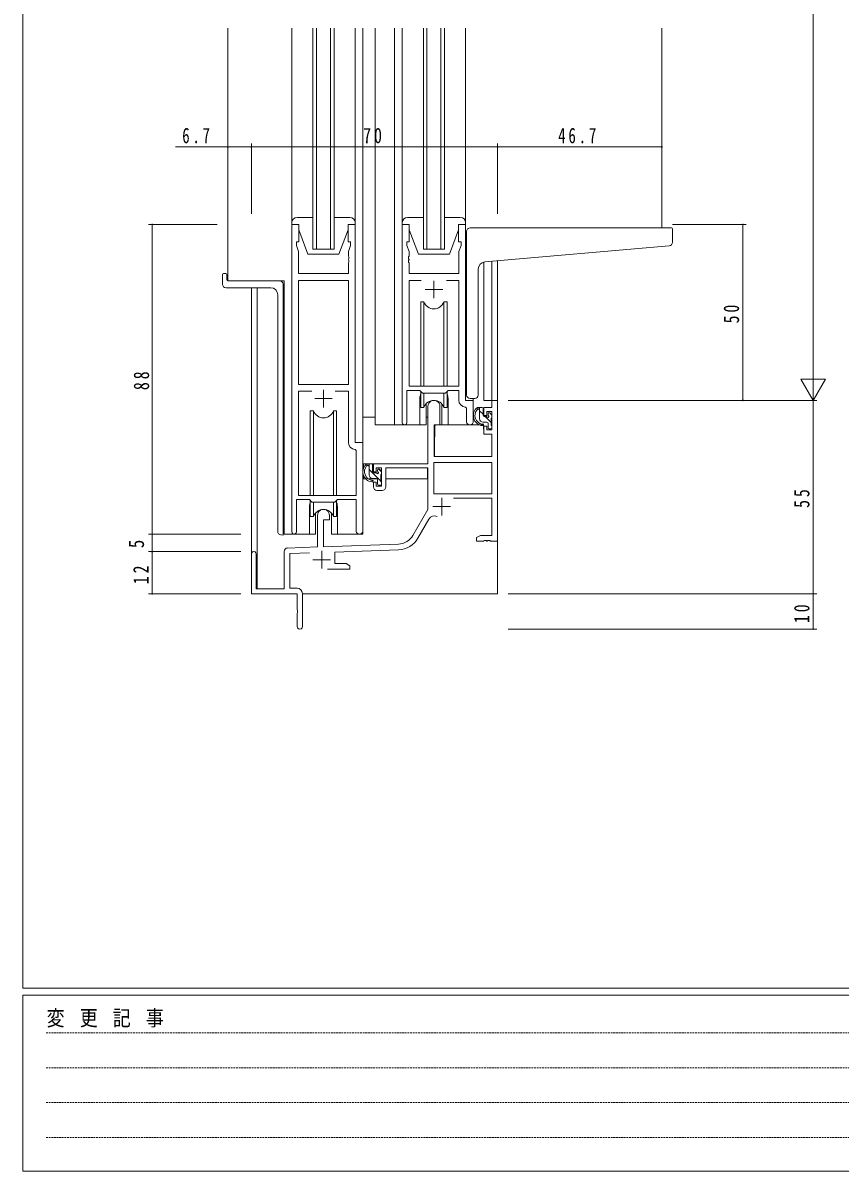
# Model space of a CAD drawing. Units: millimetres, scale not verified. Extents: x -567 to 567, y -403 to 403.
# Drawn here: x -562.7 to -330.5, y -403 to -76.7 of the extents above; entities that cross this region are included whole.
import ezdxf
from ezdxf.enums import TextEntityAlignment as Align

# ---------------------------------------------------------------- set-up
doc = ezdxf.new("R2010")
doc.units = ezdxf.units.MM
doc.header["$LTSCALE"] = 2
doc.linetypes.add('USER1', pattern=[0.375, 0.25, -0.125])
for name, color, linetype, lineweight in [('0-1_YKK_ZWAK', 7, 'Continuous', 18), ('0-3_YKK_11', 7, 'Continuous', 18), ('0-4_YKK_12', 2, 'Continuous', 18), ('0-5_YKK_13', 4, 'Continuous', 18), ('0-7_YKK_D', 6, 'Continuous', 18)]:
    doc.layers.add(name, color=color, linetype=linetype, lineweight=lineweight)
doc.styles.add('ＭＳ ゴシック', font='')
doc.styles.get('ＭＳ ゴシック').set_extended_font_data('MS Gothic')

msp = doc.modelspace()

# ---------------------------------------------------------------- linework, layer by layer
at = {"layer": '0-1_YKK_ZWAK'}
for p, q in [((-562.726, -351), (-562.726, 399)), ((537.274, -351), (-562.726, -351)), ((-562.726, -403), (-562.726, -353)), ((483.274, -353), (-562.726, -353)), ((-562.726, -403), (483.274, -403))]:
    msp.add_line(p, q, dxfattribs=at)
at = {"layer": '0-1_YKK_ZWAK', "linetype": 'USER1'}
for p, q in [((-556.157, -363.732), (-201.596, -363.732)), ((-556.157, -373.63), (-201.596, -373.63)), ((-556.157, -383.528), (-201.596, -383.528)), ((-556.157, -393.426), (-201.596, -393.426))]:
    msp.add_line(p, q, dxfattribs=at)
at = {"layer": '0-3_YKK_11'}
for p, q in [((-484.302, -133.967), (-486.302, -133.967)), ((-486.302, -133.967), (-486.302, -221.317)), ((-484.302, -138.967), (-484.302, -133.967)), ((-470.302, -133.967), (-470.302, -138.967)), ((-468.302, -133.967), (-470.302, -133.967)), ((-468.302, -195.967), (-468.302, -133.967)), ((-452.902, -133.967), (-454.902, -133.967)), ((-454.902, -133.967), (-454.902, -190.317)), ((-452.902, -138.967), (-452.902, -133.967)), ((-438.902, -133.967), (-438.902, -138.967)), ((-436.902, -133.967), (-438.902, -133.967)), ((-436.902, -183.967), (-436.902, -133.967)), ((-485.002, -138.967), (-484.302, -138.967)), ((-485.002, -139.967), (-485.002, -138.967)), ((-484.372, -141.698), (-485.002, -139.967)), ((-470.302, -138.967), (-469.602, -138.967)), ((-469.602, -139.967), (-470.232, -141.698)), ((-469.602, -138.967), (-469.602, -139.967)), ((-453.602, -138.967), (-452.902, -138.967)), ((-453.602, -139.967), (-453.602, -138.967)), ((-452.972, -141.698), (-453.602, -139.967)), ((-438.902, -138.967), (-438.202, -138.967)), ((-438.202, -139.967), (-438.832, -141.698)), ((-438.202, -138.967), (-438.202, -139.967)), ((-484.372, -147.967), (-484.372, -141.698)), ((-470.232, -141.698), (-470.232, -143.008)), ((-470.232, -143.008), (-470.112, -143.192)), ((-470.112, -143.192), (-470.112, -143.742)), ((-453.092, -143.192), (-452.972, -143.008)), ((-453.092, -143.742), (-453.092, -143.192)), ((-452.972, -143.008), (-452.972, -141.698)), ((-438.832, -141.698), (-438.832, -147.967)), ((-470.112, -143.742), (-470.232, -143.925)), ((-470.232, -143.925), (-470.232, -144.008)), ((-470.232, -144.008), (-470.112, -144.192)), ((-470.112, -144.742), (-470.232, -144.925)), ((-470.232, -144.925), (-470.232, -147.967)), ((-470.112, -144.192), (-470.112, -144.742)), ((-452.972, -143.925), (-453.092, -143.742)), ((-453.092, -144.192), (-452.972, -144.008)), ((-453.092, -144.742), (-453.092, -144.192)), ((-452.972, -144.925), (-453.092, -144.742)), ((-452.972, -144.008), (-452.972, -143.925)), ((-452.972, -147.967), (-452.972, -144.925)), ((-470.232, -147.967), (-484.372, -147.967)), ((-484.372, -149.897), (-484.372, -179.467)), ((-470.232, -149.897), (-484.372, -149.897)), ((-484.372, -149.897), (-484.372, -179.467)), ((-470.232, -179.467), (-470.232, -149.897)), ((-438.832, -147.967), (-452.972, -147.967)), ((-449.489, -149.897), (-452.972, -149.897)), ((-452.972, -149.897), (-452.972, -179.967)), ((-449.489, -149.897), (-452.972, -149.897)), ((-445.902, -149.967), (-445.902, -154.967)), ((-438.832, -149.897), (-442.315, -149.897)), ((-438.832, -179.967), (-438.832, -149.897)), ((-448.402, -152.467), (-443.402, -152.467)), ((-484.372, -179.467), (-470.232, -179.467)), ((-480.652, -181.397), (-484.372, -181.397)), ((-484.372, -181.397), (-484.372, -210.967)), ((-480.652, -181.397), (-484.372, -181.397)), ((-477.302, -180.967), (-477.302, -185.967)), ((-470.232, -181.397), (-473.951, -181.397)), ((-470.232, -195.897), (-470.232, -181.397)), ((-453.602, -181.167), (-449.902, -181.167)), ((-453.602, -190.317), (-453.602, -181.167)), ((-452.972, -179.967), (-438.832, -179.967)), ((-449.902, -181.167), (-449.172, -181.897)), ((-449.172, -181.897), (-442.632, -181.897)), ((-442.632, -181.897), (-441.902, -181.167)), ((-441.902, -181.167), (-438.832, -181.167)), ((-438.832, -181.167), (-438.832, -183.897)), ((-479.802, -183.467), (-474.802, -183.467)), ((-447.602, -201.967), (-447.602, -185.667)), ((-444.202, -185.667), (-444.202, -190.967)), ((-436.919, -185.895), (-436.632, -186.195)), ((-434.702, -183.967), (-436.902, -183.967)), ((-434.702, -190.002), (-434.702, -183.967)), ((-431.702, -185.967), (-429.432, -185.967)), ((-431.702, -188.267), (-431.702, -185.967)), ((-429.432, -183.967), (-427.802, -183.967)), ((-429.432, -185.967), (-429.432, -183.967)), ((-427.802, -183.967), (-427.802, -223.967)), ((-436.632, -186.195), (-436.632, -190.002)), ((-430.902, -188.267), (-431.702, -188.267)), ((-430.902, -187.167), (-430.902, -188.267)), ((-429.432, -187.167), (-430.902, -187.167)), ((-429.432, -192.367), (-429.432, -187.167)), ((-445.802, -190.967), (-445.802, -199.967)), ((-444.202, -190.967), (-445.802, -190.967)), ((-431.702, -191.267), (-430.902, -191.267)), ((-431.702, -193.567), (-431.702, -191.267)), ((-430.902, -191.267), (-430.902, -192.367)), ((-430.902, -192.367), (-429.432, -192.367)), ((-429.432, -193.567), (-431.702, -193.567)), ((-429.432, -199.967), (-429.432, -193.567)), ((-468.032, -198.195), (-468.319, -197.895)), ((-466.102, -195.967), (-468.302, -195.967)), ((-468.032, -210.967), (-468.032, -198.195)), ((-466.102, -221.002), (-466.102, -195.967)), ((-463.102, -201.967), (-447.602, -201.967)), ((-463.102, -204.267), (-463.102, -201.967)), ((-429.432, -201.597), (-445.972, -201.597)), ((-445.972, -201.597), (-445.972, -210.567)), ((-429.432, -201.597), (-445.972, -201.597)), ((-445.802, -199.967), (-429.432, -199.967)), ((-429.432, -210.567), (-429.432, -201.597)), ((-462.302, -204.267), (-463.102, -204.267)), ((-462.302, -203.167), (-462.302, -204.267)), ((-460.802, -203.167), (-462.302, -203.167)), ((-460.802, -208.367), (-460.802, -203.167)), ((-459.602, -203.167), (-459.602, -208.567)), ((-447.602, -203.167), (-459.602, -203.167)), ((-447.602, -214.967), (-447.602, -203.167)), ((-463.102, -207.267), (-462.302, -207.267)), ((-463.102, -208.567), (-463.102, -207.267)), ((-462.302, -207.267), (-462.302, -208.367)), ((-462.302, -208.367), (-460.802, -208.367)), ((-484.372, -210.967), (-468.032, -210.967)), ((-460.602, -209.567), (-462.102, -209.567)), ((-445.972, -210.567), (-429.432, -210.567)), ((-443.702, -211.667), (-443.702, -216.667)), ((-429.432, -211.767), (-440.303, -211.767)), ((-429.432, -222.337), (-429.432, -211.767)), ((-485.002, -212.167), (-481.302, -212.167)), ((-485.002, -221.317), (-485.002, -212.167)), ((-481.302, -212.167), (-480.572, -212.897)), ((-480.572, -212.897), (-474.032, -212.897)), ((-474.032, -212.897), (-473.302, -212.167)), ((-473.302, -212.167), (-468.032, -212.167)), ((-468.032, -212.167), (-468.032, -221.002)), ((-451.856, -222.335), (-447.602, -214.967)), ((-446.202, -214.167), (-441.202, -214.167)), ((-479.002, -225.635), (-479.002, -216.667)), ((-477.302, -217.967), (-477.302, -225.576)), ((-475.602, -217.967), (-477.302, -217.967)), ((-475.602, -216.667), (-475.602, -217.967)), ((-447.308, -217.718), (-450.444, -223.15)), ((-477.302, -225.576), (-456.012, -224.832)), ((-433.802, -222.967), (-432.711, -222.337)), ((-433.802, -223.967), (-433.802, -222.967)), ((-431.76, -223.967), (-433.802, -223.967)), ((-432.711, -222.337), (-429.432, -222.337)), ((-431.577, -223.847), (-431.76, -223.967)), ((-431.027, -223.847), (-431.577, -223.847)), ((-430.844, -223.967), (-431.027, -223.847)), ((-430.76, -223.967), (-430.844, -223.967)), ((-430.577, -223.847), (-430.76, -223.967)), ((-430.027, -223.847), (-430.577, -223.847)), ((-429.844, -223.967), (-430.027, -223.847)), ((-427.802, -223.967), (-429.844, -223.967)), ((-497.802, -238.967), (-497.802, -227.667)), ((-496.402, -227.667), (-496.402, -237.567)), ((-488.502, -237.567), (-488.502, -226.932)), ((-487.537, -225.933), (-479.002, -225.635)), ((-481.235, -227.344), (-486.872, -227.541)), ((-486.872, -227.541), (-486.872, -237.337)), ((-477.802, -226.767), (-477.802, -231.767)), ((-455.955, -226.461), (-474.102, -227.095)), ((-474.102, -227.095), (-474.102, -230.337)), ((-480.302, -229.267), (-475.302, -229.267)), ((-474.102, -230.337), (-470.893, -230.337)), ((-470.893, -230.337), (-469.802, -230.967)), ((-469.802, -230.967), (-469.802, -231.967)), ((-469.802, -231.967), (-476.152, -231.967)), ((-496.402, -237.567), (-488.502, -237.567)), ((-486.872, -237.337), (-484.802, -237.337)), ((-484.802, -238.967), (-497.802, -238.967)), ((-484.802, -243.508), (-484.802, -238.967)), ((-483.302, -238.837), (-483.302, -248.217)), ((-484.682, -243.692), (-484.802, -243.508)), ((-484.802, -244.425), (-484.682, -244.242)), ((-484.802, -248.217), (-484.802, -244.425)), ((-484.682, -244.242), (-484.682, -243.692))]:
    msp.add_line(p, q, dxfattribs=at)
for centre, radius, start, end in [((-445.902, -185.667), 1.7, 359.99999, 180.00001), ((-436.832, -183.897), 2, 180, 267.50807), ((-454.252, -190.317), 0.65, 179.99999, 0.00001), ((-435.667, -190.002), 0.965, 179.99999, 0.00001), ((-468.232, -195.897), 2, 180, 267.50807), ((-462.102, -208.567), 1, 180.00001, 269.99999), ((-460.602, -208.567), 1, 270.00001, 359.99999), ((-477.302, -216.667), 1.7, 359.99999, 180.00001), ((-445.749, -218.618), 1.8, 65.29866, 149.99999), ((-485.652, -221.317), 0.65, 179.99999, 0.00001), ((-467.067, -221.002), 0.965, 179.99999, 0.00001), ((-456.186, -219.835), 5, 272, 330), ((-456.186, -219.835), 6.63, 272, 330), ((-497.102, -227.667), 0.7, 359.99999, 180.00001), ((-487.502, -226.932), 1, 91.99998, 180), ((-484.802, -238.837), 1.5, 0.00001, 89.99999), ((-484.052, -248.217), 0.75, 179.99999, 0.00001)]:
    msp.add_arc(centre, radius, start, end, dxfattribs=at)
at = {"layer": '0-4_YKK_12'}
for p, q in [((-504.502, -78.217), (-504.502, -149.967)), ((-480.302, -140.967), (-480.302, -78.217)), ((-479.302, -78.217), (-479.302, -140.967)), ((-475.302, -140.967), (-475.302, -78.217)), ((-466.102, -78.217), (-466.102, -221.967)), ((-462.601, -78.217), (-462.601, -190.967)), ((-457.102, -78.217), (-457.102, -190.967)), ((-448.902, -140.967), (-448.902, -78.217)), ((-447.902, -78.217), (-447.902, -140.967)), ((-443.902, -140.967), (-443.902, -78.217)), ((-381.102, -78.217), (-381.102, -134.97)), ((-431.702, -144.672), (-431.702, -183.967)), ((-429.432, -183.967), (-429.432, -144.461)), ((-427.802, -144.318), (-427.802, -183.967)), ((-488.502, -149.967), (-504.502, -149.967)), ((-488.502, -149.967), (-488.502, -221.967)), ((-497.802, -227.667), (-497.802, -151.967)), ((-496.172, -151.967), (-496.172, -237.567)), ((-449.902, -183.467), (-449.902, -190.967)), ((-441.902, -183.467), (-441.902, -190.967)), ((-434.702, -183.467), (-434.702, -184.267)), ((-434.702, -184.267), (-434.702, -183.967)), ((-429.132, -183.967), (-431.702, -183.967)), ((-449.902, -190.967), (-462.601, -190.967)), ((-435.674, -190.967), (-441.902, -190.967)), ((-481.302, -214.467), (-481.302, -221.967)), ((-473.302, -214.467), (-473.302, -221.967)), ((-481.302, -221.967), (-488.502, -221.967)), ((-466.102, -221.967), (-473.302, -221.967)), ((-427.802, -223.467), (-427.802, -238.967)), ((-483.302, -238.967), (-427.802, -238.967))]:
    msp.add_line(p, q, dxfattribs=at)
for points in [[(-474.302, -78.217), (-474.302, -140.967), (-480.302, -140.967)], [(-442.902, -78.217), (-442.902, -140.967), (-448.902, -140.967)]]:
    msp.add_lwpolyline(points, dxfattribs=at)
for centre, start, end in [((-445.902, -183.467), 159.63586, 180), ((-445.902, -183.467), 0, 20.36414), ((-477.302, -214.467), 159.63586, 180), ((-477.302, -214.467), 0, 20.36414)]:
    msp.add_arc(centre, 4, start, end, dxfattribs=at)
at = {"layer": '0-5_YKK_13'}
for p, q in [((-486.302, -78.217), (-486.302, -139.467)), ((-468.302, -78.217), (-468.302, -139.467)), ((-454.902, -78.217), (-454.902, -139.467)), ((-436.902, -78.217), (-436.902, -139.467)), ((-480.302, -131.967), (-484.802, -131.967)), ((-469.802, -131.967), (-474.302, -131.967)), ((-448.902, -131.967), (-453.402, -131.967)), ((-438.402, -131.967), (-442.902, -131.967)), ((-484.302, -135.467), (-481.702, -142.467)), ((-470.302, -135.467), (-472.902, -142.467)), ((-470.302, -135.467), (-470.302, -133.967)), ((-452.902, -135.467), (-450.302, -142.467)), ((-438.902, -135.467), (-441.502, -142.467)), ((-438.902, -135.467), (-438.902, -133.967)), ((-436.602, -144.084), (-436.602, -135.97)), ((-435.602, -134.97), (-381.102, -134.97)), ((-378.402, -134.97), (-381.102, -134.97)), ((-378.102, -139.053), (-378.102, -135.27)), ((-431.476, -144.639), (-379.015, -140.05)), ((-481.702, -142.467), (-472.902, -142.467)), ((-450.302, -142.467), (-441.502, -142.467)), ((-436.602, -144.084), (-436.602, -145.088)), ((-436.602, -182.47), (-436.602, -145.088)), ((-433.302, -182.47), (-433.302, -146.632)), ((-506.002, -148.267), (-506.002, -150.967)), ((-505.702, -147.967), (-505.102, -147.967)), ((-504.802, -148.267), (-504.802, -149.667)), ((-489.803, -149.967), (-504.502, -149.967)), ((-492.301, -151.967), (-505.002, -151.967)), ((-488.803, -222.242), (-488.803, -150.967)), ((-490.301, -153.967), (-490.301, -221.194)), ((-448.73, -155.967), (-449.652, -155.967)), ((-449.652, -155.967), (-449.652, -179.967)), ((-448.73, -179.967), (-448.73, -155.967)), ((-442.152, -155.967), (-443.073, -155.967)), ((-443.073, -179.967), (-443.073, -155.967)), ((-442.152, -179.967), (-442.152, -155.967)), ((-449.652, -181.417), (-449.652, -185.967)), ((-448.73, -185.967), (-448.73, -181.897)), ((-443.073, -185.967), (-443.073, -181.897)), ((-442.152, -185.967), (-442.152, -181.417)), ((-449.652, -185.967), (-448.73, -185.967)), ((-443.073, -185.967), (-442.152, -185.967)), ((-435.602, -183.47), (-434.302, -183.47)), ((-432.232, -185.967), (-433.532, -185.967)), ((-432.932, -189.167), (-432.932, -185.967)), ((-480.13, -186.967), (-481.052, -186.967)), ((-481.052, -186.967), (-481.052, -210.967)), ((-480.13, -210.967), (-480.13, -186.967)), ((-473.552, -186.967), (-474.473, -186.967)), ((-474.473, -210.967), (-474.473, -186.967)), ((-473.552, -210.967), (-473.552, -186.967)), ((-466.097, -201.967), (-466.097, -188.767)), ((-462.601, -188.767), (-466.097, -188.767)), ((-448.152, -188.767), (-447.602, -188.767)), ((-431.932, -187.939), (-432.932, -186.939)), ((-431.932, -188.267), (-431.932, -186.267)), ((-430.993, -188.567), (-431.632, -188.567)), ((-429.632, -190.239), (-431.304, -188.567)), ((-430.532, -187.767), (-430.532, -188.106)), ((-429.52, -188.055), (-430.02, -187.555)), ((-429.632, -191.067), (-429.632, -189.067)), ((-429.432, -188.867), (-429.432, -188.267)), ((-445.678, -191.264), (-445.732, -197.467)), ((-431.8, -190.967), (-445.378, -190.967)), ((-430.832, -190.167), (-431.932, -190.167)), ((-430.532, -190.467), (-430.532, -191.767)), ((-430.232, -192.067), (-429.732, -192.067)), ((-429.432, -191.767), (-429.432, -191.267)), ((-445.697, -193.467), (-445.802, -193.467)), ((-429.432, -197.467), (-429.463, -193.864)), ((-445.802, -198.397), (-445.723, -198.476)), ((-445.732, -197.467), (-445.713, -199.669)), ((-429.451, -199.669), (-429.432, -197.467)), ((-447.902, -201.967), (-466.097, -201.967)), ((-465.897, -201.967), (-465.897, -203.218)), ((-463.632, -201.967), (-464.932, -201.967)), ((-464.332, -205.167), (-464.332, -201.967)), ((-463.332, -204.267), (-463.332, -202.267)), ((-445.413, -199.967), (-429.751, -199.967)), ((-465.897, -205.357), (-465.897, -206.267)), ((-461.032, -206.923), (-464.332, -203.623)), ((-462.393, -204.567), (-463.032, -204.567)), ((-461.932, -203.767), (-461.932, -204.106)), ((-460.832, -204.294), (-461.658, -203.468)), ((-460.92, -204.055), (-461.42, -203.555)), ((-461.032, -207.067), (-461.032, -205.067)), ((-460.832, -204.867), (-460.832, -204.267)), ((-447.697, -203.247), (-447.697, -206.267)), ((-465.897, -206.267), (-465.317, -206.267)), ((-464.621, -206.267), (-462.008, -206.267)), ((-462.232, -206.167), (-463.332, -206.167)), ((-461.932, -206.467), (-461.932, -207.767)), ((-461.632, -208.067), (-461.132, -208.067)), ((-461.032, -206.267), (-460.802, -206.267)), ((-460.832, -207.767), (-460.832, -207.267)), ((-447.697, -206.267), (-459.602, -206.267)), ((-481.052, -212.417), (-481.052, -216.967)), ((-480.13, -216.967), (-480.13, -212.897)), ((-474.473, -216.967), (-474.473, -212.897)), ((-473.552, -216.967), (-473.552, -212.417)), ((-481.052, -216.967), (-480.13, -216.967)), ((-479.552, -215.982), (-479.552, -221.967)), ((-475.052, -221.967), (-475.052, -215.982)), ((-474.473, -216.967), (-473.552, -216.967)), ((-489.388, -222.191), (-489.301, -222.198)), ((-488.803, -222.242), (-489.301, -222.198)), ((-481.302, -221.967), (-479.552, -221.967)), ((-475.052, -221.967), (-473.302, -221.967))]:
    msp.add_line(p, q, dxfattribs=at)
for points in [[(-486.302, -133.467), (-486.302, -133.967), (-484.302, -133.967), (-484.302, -135.467)], [(-470.302, -133.967), (-468.302, -133.967), (-468.302, -133.467)], [(-454.902, -133.467), (-454.902, -133.967), (-452.902, -133.967), (-452.902, -135.467)], [(-438.902, -133.967), (-436.902, -133.967), (-436.902, -133.467)], [(-448.152, -184.982), (-448.152, -190.967), (-449.902, -190.967)], [(-441.902, -190.967), (-443.652, -190.967), (-443.652, -184.982)], [(-431.8, -190.967), (-431.732, -193.567), (-429.763, -193.567)]]:
    msp.add_lwpolyline(points, dxfattribs=at)
for centre, radius, start, end in [((-484.802, -133.467), 1.5, 90, 180), ((-469.802, -133.467), 1.5, 0, 90), ((-453.402, -133.467), 1.5, 90, 180), ((-438.402, -133.467), 1.5, 0, 90), ((-435.602, -135.97), 1, 135.573, 180), ((-435.602, -135.97), 1, 90, 135.573), ((-435.602, -135.97), 1, 121.36697, 135.573), ((-378.402, -135.27), 0.3, 0, 90), ((-379.102, -139.053), 1, 275, 0), ((-431.302, -146.632), 2, 95, 180), ((-505.702, -148.267), 0.3, 90, 180), ((-505.102, -148.267), 0.3, 0, 90), ((-504.502, -149.667), 0.3, 180, 270), ((-489.803, -150.967), 1, 0, 90), ((-505.002, -150.967), 1, 180, 270), ((-492.301, -153.967), 2, 0, 90), ((-445.902, -154.967), 3, 199.4715, 340.5285), ((-435.602, -182.47), 1, 180, 270), ((-434.302, -182.47), 1, 270, 0), ((-445.902, -186.967), 3, 19.47123, 160.52878), ((-431.817, -188.288), 2.885, 126.45193, 263.90389), ((-432.232, -186.267), 0.3, 0, 90), ((-477.302, -185.967), 3, 199.4715, 340.5285), ((-431.732, -188.254), 2.504, 139.45806, 259.25217), ((-433.792, -186.371), 0.3, 301.6219, 336.95039), ((-433.332, -186.567), 0.2, 36.8699, 156.95039), ((-432.932, -186.267), 0.3, 216.8699, 270), ((-431.932, -189.167), 1, 180, 270), ((-431.632, -188.267), 0.3, 180, 270), ((-430.993, -188.867), 0.3, 33.05573, 90), ((-430.532, -188.567), 0.25, 213.05573, 56.94427), ((-430.232, -187.767), 0.3, 45, 180), ((-430.232, -188.106), 0.3, 180, 236.94427), ((-429.632, -188.867), 0.2, 270, 0), ((-429.732, -188.267), 0.3, 0, 45), ((-445.378, -191.267), 0.3, 90, 179.5), ((-432.053, -190.917), 0.25, 253.6388, 125.58162), ((-430.832, -190.467), 0.3, 0, 90), ((-430.232, -191.767), 0.3, 180, 270), ((-429.732, -191.767), 0.3, 270, 0), ((-429.632, -191.267), 0.2, 0, 90), ((-429.763, -193.867), 0.3, 0.5, 90), ((-463.217, -204.288), 2.885, 126.45193, 263.90389), ((-463.632, -202.267), 0.3, 0, 90), ((-445.413, -199.667), 0.3, 180.5, 270), ((-429.751, -199.667), 0.3, 270, 359.5), ((-463.132, -204.254), 2.504, 139.45806, 259.25217), ((-465.192, -202.371), 0.3, 301.6219, 336.95039), ((-464.732, -202.567), 0.2, 36.8699, 156.95039), ((-464.332, -202.267), 0.3, 216.8699, 270), ((-463.332, -205.167), 1, 180, 270), ((-463.032, -204.267), 0.3, 180, 270), ((-462.393, -204.867), 0.3, 33.05573, 90), ((-461.932, -204.567), 0.25, 213.05573, 56.94427), ((-461.632, -203.767), 0.3, 45, 180), ((-461.632, -204.106), 0.3, 180, 236.94427), ((-461.032, -204.867), 0.2, 270, 0), ((-461.132, -204.267), 0.3, 0, 45), ((-463.453, -206.917), 0.25, 253.6388, 125.58162), ((-462.232, -206.467), 0.3, 0, 90), ((-461.632, -207.767), 0.3, 180, 270), ((-461.132, -207.767), 0.3, 270, 0), ((-461.032, -207.267), 0.2, 0, 90), ((-477.302, -217.967), 3, 19.47123, 160.52878), ((-489.301, -221.194), 1, 180, 265)]:
    msp.add_arc(centre, radius, start, end, dxfattribs=at)
at = {"layer": '0-7_YKK_D'}
for p, q in [((-338.102, 209.033), (-338.102, -176.967)), ((-504.502, -130.967), (-504.502, -110.967)), ((-497.802, -130.967), (-497.802, -110.967)), ((-497.802, -130.967), (-497.802, -110.967)), ((-497.802, -111.967), (-427.802, -111.967)), ((-427.802, -130.967), (-427.802, -110.967)), ((-427.802, -130.967), (-427.802, -110.967)), ((-427.802, -111.967), (-381.102, -111.967)), ((-381.102, -130.967), (-381.102, -110.967)), ((-507.502, -133.967), (-527.002, -133.967)), ((-526.002, -221.967), (-526.002, -133.967)), ((-378.102, -133.967), (-357.102, -133.967)), ((-358.102, -183.967), (-358.102, -133.967)), ((-338.102, -183.967), (-338.102, -171.842)), ((-338.102, -183.967), (-341.602, -177.905)), ((-334.602, -177.905), (-341.602, -177.905)), ((-338.102, -183.967), (-334.602, -177.905)), ((-424.802, -183.967), (-337.102, -183.967)), ((-378.102, -183.967), (-337.102, -183.967)), ((-378.102, -183.967), (-357.102, -183.967)), ((-338.102, -183.967), (-338.102, -238.967)), ((-507.502, -221.967), (-527.002, -221.967)), ((-500.802, -221.967), (-527.002, -221.967)), ((-526.002, -226.967), (-526.002, -221.967)), ((-500.802, -226.967), (-527.002, -226.967)), ((-500.802, -226.967), (-527.002, -226.967)), ((-526.002, -226.967), (-526.002, -238.967)), ((-500.802, -238.967), (-527.002, -238.967)), ((-424.802, -238.967), (-337.102, -238.967)), ((-424.802, -238.967), (-337.102, -238.967)), ((-338.102, -238.967), (-338.102, -248.967)), ((-424.802, -248.967), (-337.102, -248.967))]:
    msp.add_line(p, q, dxfattribs=at)
msp.add_lwpolyline([(-497.802, -111.967), (-504.502, -111.967), (-519.402, -111.967)], dxfattribs=at)
for centre, start, end in [((-504.502, -111.967), 0, 180), ((-504.502, -111.967), 180, 0), ((-497.802, -111.967), 0, 180), ((-497.802, -111.967), 0, 180), ((-497.802, -111.967), 180, 0), ((-497.802, -111.967), 180, 0), ((-427.802, -111.967), 0, 180), ((-427.802, -111.967), 0, 180), ((-427.802, -111.967), 180, 0), ((-427.802, -111.967), 180, 0), ((-381.102, -111.967), 0, 180), ((-381.102, -111.967), 180, 0), ((-526.002, -133.967), 90, 270), ((-526.002, -133.967), 270, 90), ((-358.102, -133.967), 90, 270), ((-358.102, -133.967), 270, 90), ((-358.102, -183.967), 90, 270), ((-358.102, -183.967), 270, 90), ((-526.002, -221.967), 90, 270), ((-526.002, -221.967), 90, 270), ((-526.002, -221.967), 270, 90), ((-526.002, -221.967), 270, 90), ((-526.002, -226.967), 90, 270), ((-526.002, -226.967), 90, 270), ((-526.002, -226.967), 270, 90), ((-526.002, -226.967), 270, 90), ((-526.002, -238.967), 90, 270), ((-526.002, -238.967), 270, 90), ((-338.102, -238.967), 90, 270), ((-338.102, -238.967), 90, 270), ((-338.102, -238.967), 270, 90), ((-338.102, -238.967), 270, 90), ((-338.102, -248.967), 90, 270), ((-338.102, -248.967), 270, 90)]:
    msp.add_arc(centre, 0.106, start, end, dxfattribs=at)

# ---------------------------------------------------------------- texts
at = {"layer": '0-1_YKK_ZWAK', "insert": (-555.991, -362.209), "char_height": 4.399, "attachment_point": 7, "style": 'ＭＳ ゴシック'}
msp.add_mtext('\\T1.23;\\W0.85;変\\~更\\~記\\~事', dxfattribs=at)
at = {"layer": '0-7_YKK_D', "color": 7, "style": 'ＭＳ ゴシック', "width": 0.8}
msp.add_text('5', height=4.399, rotation=90, dxfattribs=at).set_placement((-527.002, -225.977), align=Align.BOTTOM_LEFT)
at = {"layer": '0-7_YKK_D', "color": 7, "char_height": 4.399, "attachment_point": 7, "style": 'ＭＳ ゴシック'}
for s, insert in [('\\T1.38;\\W0.7;6.7', (-517.443, -110.967)), ('\\T1.37;\\W0.75;70', (-465.994, -110.967)), ('\\T1.39;\\W0.7;46.7', (-410.58, -110.967))]:
    msp.add_mtext(s, dxfattribs=dict(at, insert=insert))
at = {"layer": '0-7_YKK_D', "color": 7, "char_height": 4.399, "attachment_point": 7, "rotation": 90, "style": 'ＭＳ ゴシック'}
for s, insert in [('\\T1.37;\\W0.75;50', (-359.102, -162.098)), ('\\T1.37;\\W0.75;88', (-526.802, -181.061)), ('\\T1.37;\\W0.75;55', (-339.102, -214.537)), ('\\T1.37;\\W0.75;12', (-527.002, -236.22)), ('\\T1.37;\\W0.75;10', (-339.102, -247.268))]:
    msp.add_mtext(s, dxfattribs=dict(at, insert=insert))

doc.saveas('drawing.dxf')
